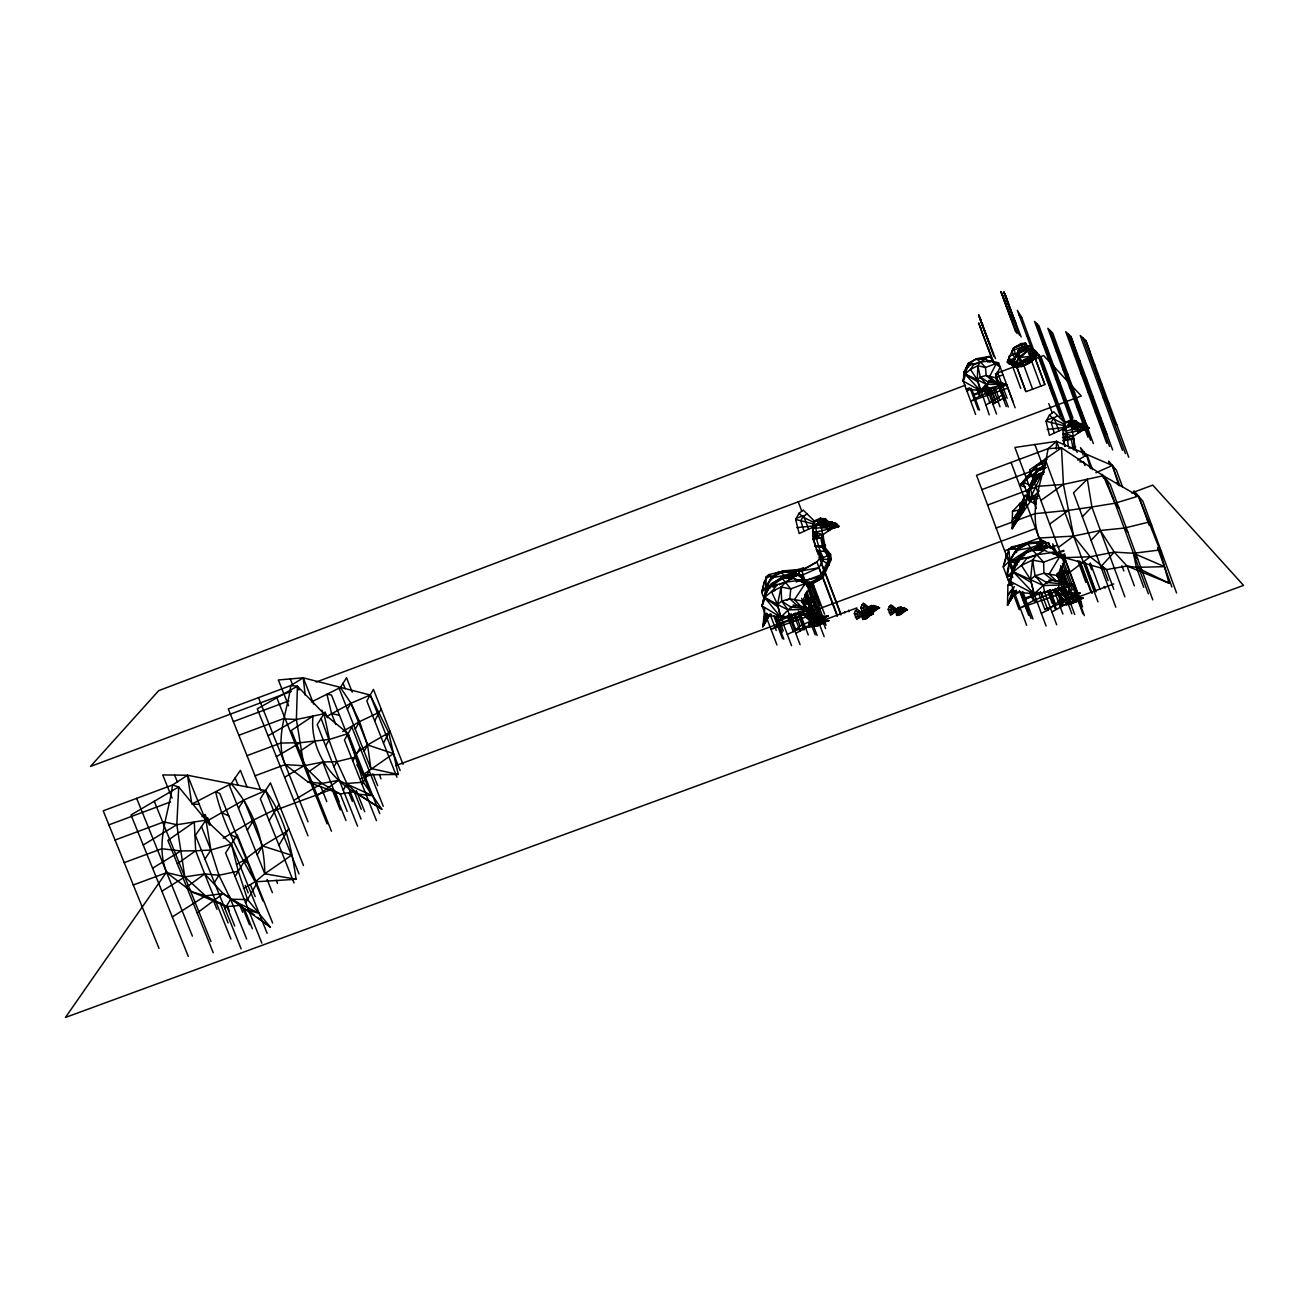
<?xml version="1.0" encoding="UTF-8"?>
<svg xmlns="http://www.w3.org/2000/svg" width="1309" height="1309" viewBox="0 0 1309 1309"><rect width="100%" height="100%" fill="white"/><g stroke="black" fill="none" stroke-linecap="round" stroke-linejoin="round"><path stroke-width="1.5" d="M817.078 620.973L819.974 620.106L819.99 616.604L814.247 616.375L804.168 605.298L814.771 616.375L819.974 620.106L825.079 618.061L814.771 616.375L811.629 617.963M1063.252 427.912L1065.984 427.83L1071.564 424.067L1073.511 424.345C1077.961 429.057 1063.088 433.312 1062.924 429.09L1064.659 422.692L1070.86 419.894L1075.916 420.778L1078.894 423.347L1079.99 427.274L1080.596 431.528L1078.452 432.919L1078.109 431.283L1078.452 432.919M765.225 593.844L765.307 588.199L771.214 577.891L776.842 572.704L784.909 570.74L798.719 569.513L802.515 570.348L798.719 569.513M814.296 626.438L812.038 621.726L808.995 627.207L819.565 624.818L819.598 621.824L815.212 620.155L805.984 610.256M1010.564 582.21L1007.914 585.188L1007.505 605.134L1016.488 590.555M1023.916 499.383L1012.479 511.426L1012.152 528.689L1030.592 501.003M812.905 526.169L815.36 526.185L820.759 522.487L823.721 523.715L821.316 527.592L812.889 528.672M347.212 811.416L340.275 793.958L321.834 783.42L303.933 765.781L296.39 719.492L297.421 686.211L290.762 685.572L228.306 708.938L260.966 790.554M1029.529 491.922L1029.332 497.633L1027.581 498.042L1016.193 518.069L1012.152 528.689L1024.603 495.604L1028.007 494.606M768.252 589.279L771.476 583.683L781.898 577.907L799.374 574.536L804.25 579.02L807.653 586.596L822.87 577.711L831.264 559.467L830.577 554.329L825.439 548.013L821.316 527.592L817.912 522.88M989.228 414.855L977.332 379.725L977.839 365.718L980.457 362.037L985.219 359.124L988.18 360.662M819.925 551.613L819.647 558.403L825.014 572.573L824.326 570.74M1026.649 625.326L1010.253 581.392C1012.479 567.811 1017.862 554.443 1032.785 550.353L1044.255 550.255L1047.118 551.531M1012.053 364.769L1021.756 366.553C1022.82 358.012 1012.413 348.538 1025.912 346.083L1030.707 345.952L1035.141 357.962C1030.118 363.902 1022.198 367.469 1014.393 366.962L1012.053 364.769L1018.238 350.714L1026.141 347L1025.912 346.083L1031.77 361.529L1023.883 365.604L1012.675 362.658L1014.393 366.962L1016.537 366.16L1025.978 391.686L1044.958 384.584L1034.666 356.67L1036.303 356.064M1073.265 449.854L1071.416 439.808L1073.2 436.453L1086.339 427.388L1086.781 425.294L1082.559 423.707L1076.194 423.429M1077.225 452.259L1075.589 449.789L1072.038 429.188L1070.86 426.161L1068.553 424.525L1070.533 422.431L1075.916 420.778L1078.518 431.757L1089.333 428.043L1085.799 425.507M241.625 905.223L226.915 906.613L205.529 895.831L184.831 876.915L176.83 824.735L178.695 786.922L172.493 785.007L103.198 810.811L159.011 948.387M1056.216 449.183L1056.608 441.378L1014.917 447.449L1036.073 504.472M826.077 521.587L832.131 521.98L833.489 528.149L838.954 526.333L836.386 523.567L828.482 521.637L825.488 519.051L820.432 518.168L814.263 520.949L812.594 527.347L812.889 535.741L814.443 535.937L816.489 538.833L820.138 551.007L819.647 558.403L816.898 561.97L801.664 570.806L795.676 571.329L785.547 576.729L795.627 570.691L801.599 570.168L816.898 561.97L822.87 577.711L807.588 585.925M903.586 611.09L901.083 607.392L898.841 607.327L900.952 614.281L896.681 615.345L896.338 608.898L901.083 607.392C903.521 607.409 904.388 614.543 902.523 611.139L904.994 610.469L906.073 608.669L901.492 608.39L901.083 607.392L896.338 608.898L890.905 604.905L889.286 606.525L888.206 609.389L890.611 615.246L901.083 607.392L901.737 609.127L904.143 608.243L906.581 610.01L900.952 614.281L896.681 615.345L898.17 613.839L900.952 614.281L900.33 612.645M764.767 608.783L762.852 626.7L770.592 613.888M776.941 644.912L762.067 605.871L764.816 594.204L766.829 589.246L769.283 587.037L783.142 578.169L793.336 578.087L801.01 581.507M765.83 594.122L766.158 577.204L769.348 576.107M835.273 523.158L837.073 526.742L838.954 526.333L832.131 528.591L821.316 527.592L821.659 524.042L825.488 519.051L824.212 519.329M1058.081 587.479L1067.555 597.689L1066.72 604.578L1060.323 605.609L1063.955 599.44L1053.941 590.015M824.146 636.599L813.723 609.16L796.919 605.2L789.769 598.835L790.751 588.903L781.898 577.907L793.336 578.087L779.362 584.714M1022.182 507.794L1021.02 514.241L1022.313 510.363M1046.071 625.997L1034.11 593.877L1030.51 579.494L1032.523 560.088L1036.81 554.721L1044.255 550.255L1031.034 550.107L1019.204 556.587L1012.348 568.319L1012.642 572.213M805.837 610.599L814.787 621.088L814.214 626.307L828.892 620.564L815.212 620.155L808.995 627.207M862.336 613.365L867.016 611.63L867.442 612.612L871.941 612.89L866.902 618.421L862.696 619.468L862.353 613.119L864.824 611.565L870.207 612.907M868.489 610.469L878.29 606.836L873.25 612.383L869.029 613.43L868.685 607.065L871.156 605.511L879.566 607.851L868.8 612.187L870.321 611.238L870.91 612.972L868.685 607.065L863.318 603.122L860.651 607.556L863.024 613.332L868.374 609.879L877.243 606.607M1017.306 363.149L1019.384 353.119L1027.041 348.243L1033.554 352.743L1032.457 356.899L1033.341 359.86L1032.948 358.781L1035.141 357.962L1037.203 354.575L1031.296 347.949C1047.511 356.948 1023.851 356.948 1021.478 365.047L1016.144 365.096M234.736 926.003L226.915 906.613L192.243 892.002L166.701 872.628C154.642 843.127 168.992 814.182 172.493 785.007L187.531 775.255L265.531 790.571C284.707 816.701 291.711 847.79 296.079 879.272L255.239 881.824L243.425 888.435M307.975 835.78L257.284 708.823L297.421 686.211L324.01 713.765L348.112 733.596L363.313 782.209L381.835 809.207L354.264 791.765L340.275 793.958L308.09 782.046L285.182 764.603C274.448 737.932 287.505 711.883 290.762 685.572L303.246 677.817L370.218 695.014L388.757 732.811L398.263 774.47L363.084 774.813L356.85 764.849M1086.781 425.294L1087.55 428.73L1083.836 429.876L1089.333 428.043L1080.596 430.366L1072.038 429.188L1072.513 425.589L1075.343 423.036L1075.916 420.778L1074.542 420.533M764.096 583.601L766.387 576.664L768.792 574.651L784.909 570.74L792.73 571.133L782.667 571.068L772.392 576.664L766.387 576.664M1069.846 421.613L1070.86 419.894L1070.533 422.431L1065.984 427.83L1068.373 446.254M813.838 523.469L815.36 526.185L828.482 521.637L830.266 529.785L828.139 531.192L826.257 522.684L824.637 521.424L820.759 522.487L820.383 524.484L823.05 526.202L829.039 524.255L830.462 522.536L820.547 524.042L820.432 518.168L820.727 519.542M1028.547 494.36L1029.021 491.104M766.845 613.823L765.012 616.801L762.852 626.7L769.61 614.232M1047.053 544.135L1039.133 538.015C1027.827 507.467 1043.568 478.358 1048.051 448.66L1056.608 441.378L1112.388 465.497L1119.8 485.704M1064.021 434.343L1063.072 434.555L1067.408 434.277L1073.2 436.453L1074.558 449.952L1075.589 449.789M828.793 564.817L829.415 561.152M1028.629 494.18L1030.199 485.214L1036.352 471.387L1036.826 465.595L1047.135 459.328M975.63 414.429L963.277 381.181C963.506 371.527 967.547 362.02 977.463 358.895L985.219 359.124L976.203 358.748L968.382 363.297L964.062 371.854L964.782 377.581M1074.313 427.192L1079.663 425.883L1080.972 424.231L1071.286 425.654L1070.533 422.431L1064.659 422.692L1053.745 411.828L1049.491 415.002L1046.022 421.203L1049.425 435.324L1062.924 429.09L1066.328 429.025M900.788 608.227L900.461 607.376L896.338 608.898L897.352 611.45L896.125 612.334L899.823 611.385L901.083 607.392L898.612 608.014L897.925 609.045L898.874 609.356M965.698 370.709L966.238 367.845L968.66 366.864L969.691 363.509L974.567 364.442L980.457 362.037L990.995 360.826L998.62 362.904L1013.117 401.863M1042.046 463.435L1036.826 465.595L1022.885 482.17L1028.318 495.98C1029.332 487.668 1023.393 513.783 1021.02 514.241M793.041 605.036L813.723 609.16L789.18 616.064L780.737 617.21L777.464 604.447L781.097 587.021L785.711 582.178L799.75 580.214L809.78 582.309L826.044 625.211M1014.655 566.944L1015.424 563.312M1010.139 585.352L1003.267 566.895L1008.814 549.24L1011.595 546.982L1029.987 542.548L1043.78 541.321M804.102 583.83L804.888 580.362L801.599 570.168L798.719 571.248L798.408 570.446L800.028 576.107L804.888 580.362L822.216 576.5L829.857 559.859L829.251 555.392L824.179 548.275L822.216 537.754L822.919 534.71L835.813 525.727L836.386 523.567L837.138 527.036L836.156 527.249L835.764 525.433M783.747 615.835L780.737 617.21L762.067 605.871L764.816 594.204M963.277 381.181L965.028 371.461L963.277 381.181L980.196 390.54L984.532 388.462L986.806 384.093M1084.376 615.606L1072.905 584.648L1044.664 592.502L1034.11 593.877L1010.253 581.392L1013.411 568.237M1034.977 351.581L1030.805 357.93L1020.84 362.969L1017.011 353.692L1032.228 347.981L1030.707 345.952L1026.158 346.361L1018.484 350.992L1012.299 365.08L1013.526 364.606L1016.782 366.831L1013.739 358.944M1029.594 490.024L1035.223 478.652L1037.104 471.191L1046.055 467.591M1013.951 590.49L1007.505 605.134L1013.559 588.068L1010.123 600.864L1016.242 590.49M763.622 585.352L761.707 592.388L764.456 599.587M965.927 370.431L967.384 365.26M1021.985 505.11L1018.14 511.786L1014.491 524.549L1021.74 512.326L1027.581 498.042L1024.603 495.604L1020.742 507.876M1012.642 363.755L1009.321 363.951L1007.243 362.069L1013.362 348.145L1020.938 343.58L1025.438 343.171L1026.943 345.167L1011.89 350.828L1014.982 359.157M898.563 607.883L898.056 609.552L899.823 611.385L903.995 609.683L903.488 608.276L900.543 609.454L899.823 611.385L907.35 609.683L904.143 608.243L896.092 611.221C897.63 609.961 900.183 616.637 896.681 615.345M1028.776 491.104L1028.17 495.211M1027.86 495.996L1029.119 491.644M1010.253 581.392L1013.69 570.56M802.073 582.161L821.447 574.651L828.319 559.908L827.812 556.112L822.805 548.209L820.858 538.179L822.919 534.71L816.767 532.665L812.889 535.741L813.151 538.964L816.489 538.833L817.471 535.839L814.263 520.949L803.251 510.085L799.046 513.243L795.643 519.444L799.161 533.548L812.594 527.347L815.622 527.412M1015.604 564.964L1017.617 559.303M1034.225 482.874L1038.839 473.793L1044.386 471.829M977.921 381.95L965.06 374.063L970.444 369.449L977.839 365.718L980.326 377.107L986.348 384.371L987.444 389.591L1006.441 384.355L992.484 380.821L988.36 382.179L980.196 390.54L965.06 374.063L968.202 365.604L980.457 362.037L985.448 367.518L986.201 375.47L992.484 380.821L1006.441 384.355L1015.113 407.77M870.878 612.661L862.042 615.934L856.708 619.37L854.335 613.61L855.399 610.779L857.002 609.176L862.435 613.332M869.029 613.43L870.321 611.238M902.605 611.45L907.35 609.683L901.983 609.896L899.823 611.385L903.995 609.683L904.143 608.243L901.819 609.438L901.492 608.39L903.39 608.407L897.156 611.139L896.321 610.01M762.067 605.871L765.438 597.755M801.533 611.581L819.565 624.818L823.099 622.135L828.892 620.564M1009.779 599.735L1007.505 605.134L1016.324 590.326M1014.344 523.485L1012.152 528.689L1021.74 512.326L1024.603 495.604L1025.716 496.193M835.715 525.154L836.386 523.567M818.387 555.065L813.151 538.964L816.767 532.665L812.791 532.796L813.74 532.583M1008.274 407.034L999.274 382.752L995.527 377.712L1000.174 366.913L996.427 363.395L990.995 360.826L987.82 362.135M1087.55 428.73L1083.296 426.39L1072.038 429.188L1072.758 427.519L1071.564 424.067L1075.343 423.036L1079.189 424.181L1078.894 423.347L1065.984 427.83L1064.25 425.212M765.961 619.697L762.852 626.7L766.714 615.459L764.08 623.002L768.743 615.295M1037.399 592.339L1034.11 593.877L1013.264 571.788L1018.451 560.187L1021.053 556.947L1027.941 558.288L1036.81 554.721L1052.501 552.529L1063.661 554.918L1081.561 603.187M1035.534 481.107L1038.839 473.793L1035.566 481.827M812.594 527.347L813.576 531.83L812.758 532.01L816.603 531.929L830.021 528.721L832.72 524.745L821.316 527.592L826.388 523.371L821.201 523.207L820.072 524.582L820.759 522.487L823.688 524.811L829.333 525.645L832.72 524.745L837.138 527.036L838.954 526.333M820.432 518.168L819.696 519.788L814.1 521.522M796.919 605.2L791.029 607.131L780.737 617.21L764.521 597.362L769.283 587.037L785.711 582.178M1034.699 498.516L1029.201 500.66L1027.925 490.286L1038.921 475.249L1042.095 473.4L1029.201 500.66L1035.91 504.407M803.628 582.963L804.888 580.362L796.51 574.144L785.596 577.367L796.297 573.326L795.627 570.691L796.15 571.689M901.034 608.865L904.274 608.554L904.568 609.421L903.635 611.319L896.387 613.741L897.859 612.792M1060.846 597.051L1058.376 602.075L1063.137 600.373M1030.199 485.214L1037.104 471.191L1022.885 482.17L1030.199 485.214L1035.223 478.652L1037.808 477.114M968.709 365.506L969.691 363.509L968.382 363.297L968.905 364.687M812.153 622.675L808.651 623.935L810.876 619.452M796.297 573.326L800.028 576.107L818.894 567.762L822.739 561.054L823.181 557.667L820.138 551.007L816.423 549.878L823.181 557.667L830.577 554.329L829.088 554.329M1060.781 597.379L1058.376 602.075L1061.812 599.947M1056.527 581.081L1049.098 574.127L1060.077 556.096L1043.617 562.166L1032.523 560.088L1021.429 565.39L1013.264 571.788L1043.338 585.532L1072.905 584.648L1062.793 582.39L1057.688 575.649L1065.395 560.628L1060.077 556.096L1052.501 552.529L1048.558 552.185M362.118 784.533L369.203 770.788M383.472 743.087L389.804 730.798M766.91 578.234L768.792 574.651L772.392 576.664L773.014 578.283M1031.017 497.289L1029.201 500.66L1037.972 496.291M343.285 790.227L346.901 783.486L336.871 761.625L321.114 718.396M364.098 751.415L367.567 744.936L388.757 732.811M907.35 609.683L905.108 610.812L905.877 609.356L902.817 608.98L905.959 609.65L902.637 611.45L902.981 612.448M352.775 761.004L360.04 747.684M374.669 720.834L381.148 708.938M808.651 623.935L810.975 619.73M1030.396 488.568L1035.223 478.652M1005.934 557.061L1008.764 552.022M333.959 766.779L336.871 761.625L354.854 757.207M355.263 729.146L359.533 721.619L379.365 712.227M766.763 613.152L763.932 618.11L766.076 615.05M1078.878 424.149L1082.559 423.707L1082.968 424.983L1079.99 427.274L1074.476 426.39L1071.564 424.067L1070.86 426.161L1072.006 424.787L1077.094 424.967L1072.758 427.519L1077.732 427.863M772.392 576.664L766.518 586.857L761.707 592.388L764.407 581.311L767.81 590.244M1019.482 559.663L1021.053 556.947L1019.204 556.587L1024.816 555M245.634 902.801L256.777 883.575M278.964 845.287L288.684 828.515M1021.085 545.575L1020.791 544.757C1012.217 553.331 1007.128 564.817 1007.03 577.007L1012.332 574.635M1039.051 543.971L1039.968 542.842L1028.579 542.793L1016.913 549.076L1009.206 562.003L1013.379 573.227M325.63 745.835L329.459 739.389L348.112 733.596L379.757 813.593M347.392 709.249L350.976 703.228L370.218 695.014L400.145 770.51M224.952 908.675L230.613 899.234L218.947 875.246L210.913 850.016L201.488 826.601M257.202 854.859L262.52 845.974L287.096 831.264M869.356 608.685L871.156 605.511L873.627 612.039M809.158 584.109L807.653 586.596L822.216 576.5L806.589 584.239M235.064 876.506L246.436 857.853M269.114 820.694L279.046 804.413M1044.697 384.257L1034.879 357.668L1036.941 354.281M1013.051 364.017L1014.393 366.962L1013.771 364.9L1020.529 355.917L1027.909 350.321L1021.085 357.292L1018.844 358.044M214.398 882.462L218.947 875.246L238.303 871.172L247.532 899.545L270.407 927.181L223.168 893.589L204.679 873.921L195.663 850.785L194.305 821.987L205.955 820.138L231.366 844.027L267.134 933.301M247.319 830.217L253.831 819.892L276.297 808.913M866.673 612.17L868.898 616.604L869.438 615.05L868.227 614.657M204.957 859.064L210.913 850.016L231.366 844.027L238.303 871.172M238.5 808.226L243.949 799.946L265.531 790.571L298.976 873.872M1020.235 508.726L1012.266 520.491L1019.056 511.181M974.338 363.82L970.444 369.449L977.332 379.725L980.196 390.54L966.189 389.035L969.609 387.873M166.881 871.598L65.45 1017.453L1243.55 585.401L1152.771 485.115L1131.68 492.937M1013.133 587.741L1007.652 595.579L1014.328 586.547M1027.63 557.454L1021.429 565.39L1030.51 579.494L1034.11 593.877L1014.131 591.766M820.547 524.042L821.201 523.207L823.05 526.202L824.768 524.762L823.721 523.715M824.474 520.311L825.488 519.051L826.257 522.684L828.662 522.504M825.488 519.051L819.843 520.802L815.36 526.185L818.812 524.762M778.135 607.098L764.521 597.362L771.541 591.701L777.497 584.599L773.03 587.25M1071.286 425.654L1072.006 424.787L1071.187 426.047L1073.789 427.798L1077.438 426.521L1072.038 429.188M1042.095 473.4L1027.925 490.286L1029.332 497.633L1028.187 494.884M1025.274 487.013L1019.826 485.246L1036.826 465.595L1045.956 462.568M901.492 608.39L900.952 609.274L903.455 608.603L900.477 610.681L898.759 608.538L896.338 608.898L897.319 615.181M1100.853 566.699L1114.237 552.087L1133.463 553.282L1159.921 549.976L1168.97 583.143L1127.016 566.012L1114.237 552.087L1100.394 530.472L1091.886 506.976L1087.354 479.209L1103.258 475.74L1138.47 496.078L1159.921 549.976M1012.021 593.828L1014.524 591.112M824.637 521.424L819.843 520.802L815.262 525.743L796.854 527.625M904.47 609.061C906.728 610.632 903.357 606.542 905.026 610.649L906.073 608.669L906.581 610.01L905.566 608.554M1091.084 540.273L1100.394 530.472L1124.627 528.034L1149.057 522.029M828.482 521.637L828.728 522.733L832.131 521.98L835.813 525.727L833.489 528.149L836.091 526.954M1013.69 570.069L1007.03 577.007L1010.139 560.547L1014.41 553.102L1016.651 552.267L1015.964 550.434L1027.663 544.004L1045.629 541.861M1016.193 518.069L1021.74 512.326L1018.14 511.786M1082.363 516.679L1091.886 506.976L1114.99 503.229L1138.47 496.078L1149.302 525.482M1034.666 483.479L1027.925 490.286L1032.441 486.621M1023.425 483.545L1019.826 485.246L1029.529 475.478M858.851 610.534L856.626 613.839L858.639 618.126M865.167 604.48L862.942 607.801L864.954 612.088M766.763 592.012L765.307 588.199L769.856 580.28L771.835 579.527L771.214 577.891L784.909 570.74L777.071 573.669M892.787 606.28L890.529 609.634L892.558 613.986M966.402 367.387L968.202 365.604M866.918 613.479L868.751 613.185M1062.793 582.39L1052.763 580.296L1046.496 582.44L1034.11 593.877M799.504 571.673L803.595 567.713L796.543 570.331M1039.313 490.875L1029.201 500.66L1035.37 495.915M765.012 616.801L767.614 614.346M985.644 405.217L1001.99 395.122M873.872 606.82L873.365 605.576L870.943 606.198L868.685 607.065L869.192 608.309M1015.686 562.674L1018.451 560.187L1036.81 554.721L1043.617 562.166L1043.944 573.211L1052.763 580.296L1072.905 584.648L1046.496 582.44L1035.108 575.796L1032.523 560.088L1033.128 561.676M766.829 589.246L772.735 584.027L777.497 584.599M875.246 610.583L875.917 609.389L875.246 610.583L873.365 605.576L870.943 606.198L875.656 606.591M1023.262 483.185L1019.826 485.246L1027.074 478.865M965.06 374.063L977.332 379.725L980.326 377.107L986.201 375.47L995.527 377.712M1041.326 613.267L1047.887 610.158L1055.316 603.809L1066.23 598.655M206.38 821.43L243.949 799.946L262.52 845.974L291.514 855.219L264.794 873.757L255.239 881.824C238.86 853.37 223.119 823.966 215.625 791.732L231.137 783.715C253.013 808.177 264.614 841.082 264.794 873.757L296.079 879.272M787.282 634.407L793.287 631.642L800.094 625.98L810.091 621.382M1046.349 463.141L1036.352 471.387L1045.727 467.689M363.084 774.813L393.469 753.608L367.567 744.936L350.976 703.228L340.438 687.503L311.411 701.984M1030.51 579.494L1035.108 575.796L1043.944 573.211L1057.688 575.649M1034.879 357.668L1023.883 365.604L1022.771 362.593M765.569 615.083L780.737 617.21L777.464 604.447L781.686 601.158L789.769 598.835L802.335 600.962L806.311 607L817.143 635.487M236.569 864.284L243.31 860.651L262.52 845.974M1068.029 573.686L1090.168 556.767L1114.237 552.087M896.027 611.745L897.336 611.663L896.91 610.403L889.236 612.841M807.031 513.815L802.826 516.99L800.813 520.753L804.004 531.307M1057.492 415.558L1053.238 418.733L1051.209 422.512L1054.301 433.083M197.184 912.962L223.168 893.589L231.546 898.874M1058.326 547.489L1073.642 536.085L1100.394 530.472L1124.873 596.789M766.338 588.968L769.414 586.677M1014.442 571.575L1007.03 577.007L1012.152 574.16M354.837 754.213L367.567 744.936L359.533 721.619L350.976 703.228L326.579 716.53M186.696 887.011L204.679 873.921L218.947 875.246M1049.654 524.107L1068.553 510.346L1091.886 506.976M901.754 609.241L897.156 611.139L898.759 608.538L904.994 608.44M863.384 615.623L862.156 616.506L871.941 612.89L873.201 613.905L862.467 618.224L863.989 617.275M177.337 863.825L195.663 850.785L210.913 850.016L205.955 820.138L178.695 786.922L131.015 814.951L188.283 956.388M1040.884 500.447L1063.415 484.412L1087.354 479.209L1073.544 492.806L1115.824 607.212M317.22 795.528L338.556 780.377L372.672 795.725L357.717 794.088C329.508 778.626 309.791 749.026 312.982 716.056L324.01 713.765L329.459 739.389L300.17 742.727L280.813 743.054L247.008 755.653M1054.907 589.803L1067.293 598.704L1078.78 600.88L1066.72 604.578L1083.181 598.098C1074.885 596.609 1064.626 596.969 1060.323 605.609L1063.481 604.382M202.028 816.62L205.104 814.476L209.375 825.095M307.942 772.261L322.685 762.034L336.871 761.625M967.007 391.211L971.262 388.282M1015.637 363.231L1020.84 362.969L1032.179 355.639L1028.023 345.887L1028.514 346.787M1019.826 485.246L1024.783 481.859M299.663 751.481L314.7 741.287M1061.975 557.732L1065.346 555.441M786.202 578.496L781.538 572.197L798.932 570.102L784.696 575.404L765.307 588.199L767.09 591.063M1045.826 542.27L1031.508 547.571L1009.206 562.003L1012.79 568.466M1015.211 594.646L1020.071 591.521M766.55 617.652L771.508 614.477M870.207 610.927L868.734 611.859L879.566 607.851L877.341 608.963L876.392 606.427L872.645 606.836M863.875 616.948L862.402 617.897L873.201 613.905L870.992 615.001L870.043 612.465L867.605 613.037M172.313 916.938L205.529 895.831L223.168 893.589M793.205 576.222L796.51 574.144L802.924 575.027L800.028 576.107M897.27 615.001L898.17 613.839L896.452 614.085L897.974 613.119M161.891 891.216L184.831 876.915L204.679 873.921L230.94 939.077M819.974 620.106L828.253 615.983L814.247 616.375L801.55 602.042M223.25 838.153L253.831 819.892M1041.735 548.978L1046.627 545.951L1050.407 547.244L1057.623 545.297M152.58 868.227L180.855 850.932L195.663 850.785M293.838 800.355L321.834 783.42L338.556 780.377M143.172 844.992L176.83 824.735L194.305 821.987L167.863 840.378L213.252 952.756M1072.104 438.679L1073.74 438.793L1063.383 440.74L1062.924 429.09M900.117 609.225L900.036 610.599L901.983 609.896L900.036 610.599L899.267 609.241L900.87 608.521M284.609 777.268L303.933 765.781L322.685 762.034L345.969 820.53M1010.008 562.886L1015.064 559.876M1038.724 547.015L1033.472 548.962L1044.877 542.155L1046.627 545.951L1050.8 548.144L1048.444 542.564L1045.286 542.842L1033.472 548.962L1040.164 545.722M1058.097 588.183L1067.293 598.704L1073.004 602.876L1078.78 600.88M342.745 731.535L359.533 721.619M992.909 404.317L1004.707 397.412M1043.764 472.402L1038.921 475.249L1042.602 473.613M276.379 756.651L300.17 742.727M1062.041 558.01L1065.461 556.014M1006.785 384.928L979.541 396.12L970.738 401.241L1007.979 388.004M268.05 735.789L296.39 719.492L312.982 716.056L291.302 730.471L331.439 831.199M902.817 612.072L905.026 610.649M1008.077 579.822L1012.953 577.056M989.98 362.118L993.04 360.384L989.195 356.49L976.203 358.748L980.457 362.037M822.085 536.837L823.476 537.05L816.489 538.833M1051.896 611.957L1069.977 601.764M862.696 619.468L866.902 618.421L864.415 611.827M1056.658 624.753L1044.664 592.502L1047.74 590.784M1077.716 460.113L1086.601 455.205L1090.528 468.606M1074.46 584.043L1033.472 600.553L1020.153 607.9L1075.736 588.526M1052.763 553.085L1055.905 551.384L1057.312 555.163M1016.766 353.414L1018.942 352.596L1018.238 350.714L1024.587 347.949M795.741 633.327L812.84 624.197M800.061 644.666L789.18 616.064L792.092 614.526M821.316 527.592L826.732 524.909L822.085 525.907L823.05 526.202L822.69 523.878L821.659 524.042M1057.787 557.323L1064.839 553.838M781.637 588.428L781.097 587.021L781.686 601.158L791.029 607.131L813.723 609.16L788.018 609.896L777.464 604.447L771.541 591.701L781.097 587.021L790.751 588.903L805.264 583.503L810.026 587.528L825.586 628.582M1075.72 447.073L1068.848 448.169M796.232 581.932L799.75 580.214L805.264 583.503L794.481 599.637L800.453 605.871M984.024 359.01L989.195 356.49L985.579 357.848M790.963 574.716L785.547 576.729L792.616 573.358M1042.553 550.075L1050.423 546.344L1055.905 551.384L1057.312 555.85M1031.247 582.472L1013.264 571.788M788.542 579.216L799.374 574.536L804.25 579.02L806.982 586.203M1058.883 589.41L1065.215 593.582L1080.22 593.173L1074.067 595.922L1077.078 595.464L1064.397 593.615L1059.341 587.905M1033.472 548.962L1040.18 545.869M786.709 600.226L789.769 598.835M785.547 576.729L792.73 573.506M1086.535 428.976L1089.333 428.043M836.156 527.249L837.106 526.84L829.939 528.28M1095.878 472.729L1112.388 465.497L1118.884 485.606L1116.708 482.988M1069.518 426.374L1065.984 427.83L1064.659 422.692L1068.275 421.907M995.184 364.311L998.62 362.904M806.262 610.796L814.771 616.375L816.374 615.705L822.625 618.453L825.079 618.061M819.598 608.194L782.946 622.888L771.034 629.433L819.418 612.301M1058.277 557.078L1063.661 554.918M804.086 584.583L809.78 582.309M1058.556 586.465L1065.215 593.582L1071.367 597.755L1077.078 595.464M1026.78 347.719L1018.484 350.992L1019.187 352.874M973.961 395.073L999.651 385.157L1005.247 400.243L1004.068 400.096L998.472 385.042M996.1 377.483L1003.038 374.832M789.752 579.445L793.336 578.087M777.071 621.48L811.253 608.489M965.273 385.239L158.733 690.628L90.436 766.469L291.285 691.365M995.854 373.654L1016.88 365.686M1034.077 359.173L1043.633 355.557L1081.283 396.005L316.14 682.071M1025.569 599.08L1044.222 592.012M1014.999 347.098L1025.438 343.171L1026.256 345.429M1025.683 343.514L1013.362 348.145L1016.766 357.357M1019.907 349.634L1026.338 347.229M1020.153 349.928L1025.045 348.079M1030.707 345.952L1026.583 347.507L1026.158 346.361M1024.832 348.227L1018.238 350.714L1018.729 352.35M1025.078 348.521L1018.484 350.992L1026.731 347.899M1015.457 353.839L1008.895 356.31L1020.758 388.38M1056.87 575.469L1069.518 570.708M1007.603 360.809L1014.606 358.175M1007.243 362.069L1013.51 359.713M1008.372 363.084L1013.984 360.989M1014.377 362.053L1009.321 363.951L1007.848 359.975M1023.589 359.697L1028.53 357.832M1034.29 355.672L1037.203 354.575L1030.445 345.674M1034.405 356.392L1036.041 355.77M1022.313 361.317L1028.89 358.846M1020.611 363.411L1029.365 360.122M1017.764 366.782L1023.523 364.622L1032.621 389.198M1025.176 364L1031.77 361.529M972.571 394.762L992.991 387.104M801.73 601.355L815.098 596.348M233.362 721.603L288.929 700.839M1046.66 420.074L1053.892 417.375L1058.899 430.956M796.265 518.315L803.448 515.615L808.586 529.196M238.843 735.282L282.908 718.837L296.39 719.492M981.848 489.615L1045.482 465.922M108.892 824.866L170.53 801.926M828.139 531.192L827.877 530.145L831.968 527.838M787.723 575.322L792.959 573.391M787.773 575.976L794.628 573.424M785.596 577.367L789.212 576.025M255.059 775.795L285.182 764.603L303.933 765.781M790.391 577.874L799.374 574.536M987.608 505.045L1038.053 486.293L1063.415 484.412L1073.642 536.085L1090.168 556.767L1106.514 569.595L1113.812 589.328M768.743 586.923L765.307 588.199L770.805 587.136M800.453 580.443L804.25 579.02L799.815 581.343L797.165 579.789L799.75 580.214L810.026 587.528L802.335 600.962L804.446 606.525M1029.627 498.762L1030.15 500.185L1027.581 498.042L1029.872 500.283M115.045 840.034L163.936 821.888L176.83 824.735M996.165 528.051L1034.879 513.684L1068.553 510.346M802.384 601.224L817.34 595.677M803.988 604.267L809.387 602.255M804.479 604.774L813.92 601.256M808.766 608.08L814.476 605.952M124.224 862.647L161.727 848.739L180.855 850.932M775.762 621.006L804.593 610.321M274.874 810.435L330.457 789.834M361.137 778.462L372.623 774.208M395.629 765.683L803.906 614.396M809.666 612.268L1035.844 528.443M1004.641 550.778L1039.133 538.015L1073.642 536.085M795.921 630.463L810.942 624.917M820.334 621.431L856.888 607.9M1041.097 542.531L1044.631 541.222M868.669 607.327L873.365 605.576M868.489 608.832L874.805 606.492L876.081 609.847M1063.972 551.187L1056.347 552.905L1054.072 546.933L1050.751 548.062L1046.627 545.951L1033.848 549.649L1046.218 545.051M868.44 609.372L876.392 606.427L878.814 608.227L877.799 606.738M1035.943 547.391L1040.033 545.869M1036.319 548.078L1042.259 545.886M1033.848 549.649L1040.868 547.047M862.173 614.87L869.389 612.497M133.289 884.982L166.701 872.628L184.831 876.915M862.107 615.41L870.043 612.465L872.465 614.265L871.434 612.776M1046.824 547.669L1050.423 546.344L1050.751 548.062L1048.444 542.564M1015.702 559.614L1009.206 562.003L1017.06 560.514M896.321 609.16L898.694 608.276M1052.371 552.693L1055.905 551.384L1052.469 549.175M896.91 610.403L896.092 611.221M896.125 612.334L897.45 611.843M902.719 611.761L904.421 610.779M1057.492 573.473L1065.101 570.659M1058.932 578.562L1064.168 576.631M1063.612 582.98L1067.13 581.687M1023.622 598.606L1040.622 592.339M1044.762 609.356L1063.792 602.353M1076.014 597.853L1113.746 583.961M1022.967 362.822L1031.263 359.779M803.284 603.842L810.451 601.24M906.204 610.256L906.073 608.669L906.613 610.109M1036.63 544.053L1039.968 542.842L1028.579 542.793L1027.663 544.004L1033.423 551.024M819.565 624.818L824.637 623.051L814.787 621.088L805.82 610.878M1063.693 550.353L1053.14 554.231M803.301 602.5L818.223 597.411M1022.869 544.969L1029.987 542.548L1023.703 543.906L1024.276 545.444M1056.69 576.107L1067.522 572.458M869.618 613.103L873.25 612.383L870.747 605.772M826.503 523.829L832.131 521.98L831.346 525.122L829.039 524.255L832.426 523.322L835.813 525.727M1077.192 425.441L1082.559 423.707L1086.339 427.388L1083.836 429.876L1082.968 424.983L1079.663 425.883L1083.296 426.39L1080.596 430.366L1063.055 433.77L1063.873 433.59M771.541 591.701L774.895 590.604M808.16 587.561L813.805 585.778M1064.397 593.615L1069.388 593.321L1064.397 593.615L1059.226 587.708M1073.462 425.31L1072.513 425.589L1073.789 427.798L1073.495 425.441M822.052 617.848L828.253 615.983M1074.853 594.761L1080.22 593.173M801.942 601.927L807.817 600.242M831.264 559.467L823.394 559.287L819.647 558.403L819.025 556.734M795.283 571.133L798.932 570.102M775.337 582.587L771.476 583.683L772.735 584.027M871.794 613.708L868.472 615.312L868.898 616.604M968.382 363.297L971.703 362.38M861.682 610.959L875.737 606.46L876.785 609.225L875.95 609.536M855.366 616.997L862.124 615.181M875.786 609.012L878.143 607.671M1078.092 599.457L1083.181 598.098M901.639 608.963L902.67 608.701M814.787 621.088L822.199 619.942L822.723 623.051L824.637 623.051M1012.479 511.426L1018.255 510.085M1065.411 426.292L1063.579 426.701L1065.722 426.685M1084.441 424.411L1082.772 424.771L1082.559 423.707L1079.385 424.754M1080.449 430.776L1082.478 430.334L1080.252 430.53M810.189 600.455L803.039 602.009L801.648 598.36M1079.025 424.001L1081.07 423.56L1081.381 425.081M834.029 522.7L832.377 523.044L832.131 521.98M832.131 528.591L830.151 529.327M828.63 522.275L830.659 521.849L830.986 523.355M817.683 624.115L822.723 623.051L816.947 619.942L825.455 620.842M814.443 535.937L822.919 534.71M823.181 557.667L819.647 558.403L829.137 565.063L827.844 563.655M828.188 553.2L826.372 550.974L827.926 551.743L820.138 551.007M825.439 548.013L815.082 546.328L815.916 546.246L813.151 538.964M1064.773 446.271L1063.383 440.74L1067.408 434.277L1063.153 437.501L1073.2 436.453M1050.423 546.344L1031.034 550.107L1032.785 550.353L1036.81 554.721M1007.914 585.188L1013.101 584.19M1065.019 440.429L1063.383 440.74L1065.395 446.205M1072.398 439.055L1073.74 438.793M822.15 537.295L823.476 537.05M771.214 577.891L784.696 575.404M1015.964 550.434L1031.508 547.571M801.664 570.806L818.894 567.762L837.253 616.392M1106.22 479.389L1133.463 553.282L1164.421 566.633L1136.392 567.37L1127.016 566.012L1106.514 569.595L1064.495 557.634L1090.168 556.767M1025.683 476.476L1043.715 474.103M816.489 616.114L821.61 615.475L822.625 618.453L819.99 616.604M1072.775 592.584L1066.77 592.879M1047.167 429.401L1065.902 427.372L1070.533 422.431L1075.343 423.036M1034.012 498.925L1038.037 498.451M1021.085 357.292L1030.347 356.473L1029.839 349.601M1078.845 598.458L1073.216 597.199L1067.555 597.689L1064.332 595.497M815.212 620.155L820.383 619.713M313.685 704.062L303.246 677.817L278.342 679.96L288.635 705.78M361.071 819.156L346.901 783.486L363.313 782.209M900.036 610.599L902.196 610.452M1073.216 597.199L1067.555 597.689L1076.325 600.896L1075.605 597.411L1069.518 597.428L1076.325 600.896M1017.518 366.471L1014.164 366.667L1016.291 365.865L1025.732 391.375M1079.81 461.913L1083.574 461.799L1084.981 465.595M819.843 520.802L814.378 521.538M822.723 522.782L826.257 522.684M1008.814 549.24L1016.913 549.076L1017.584 550.909M1073.511 424.345L1076.931 424.296M781.538 572.197L789.622 572.164M206.789 823.116L187.531 775.255L162.725 774.912L172.084 798.097M1010.875 567.042L1014.671 567.124M247.532 899.545L230.613 899.234L259.117 913.371L244.439 909.068L252.342 928.719M1048.722 580.149L1052.763 580.296M199.246 804.364L191.801 804.086L215.625 791.732L219.748 793.467L262.88 900.837M1065.215 593.582L1071.253 593.828L1071.367 597.755M813.216 524.942L815.114 525.04M1078.878 423.821L1080.71 423.936M312.033 782.258L308.09 782.046L321.834 783.42M988.704 380.543L992.484 380.821M822.085 525.907L827.026 526.267M867.671 613.348L868.636 612.988M821.496 558.567L819.647 558.403L821.152 559.45M888.206 609.389L896.19 610.223M860.651 607.556L868.554 608.39M854.335 613.61L862.222 614.428M980.703 378.105L980.326 377.107L988.36 382.179L1006.441 384.355L986.348 384.371L977.332 379.725M816.718 546.606L815.082 546.328L825.537 545.313L824.114 544.969M826.454 551.498L827.926 551.743M346.672 733.4L331.439 694.997L326.939 694.228L331.619 713.716L339.456 715.221M965.486 375.683L964.062 371.854L965.437 372.149M352.219 692.134L346.525 677.751L339.407 689.139L370.872 768.514L398.263 774.47M1012.348 568.319L1014.262 568.744M1046.022 421.203L1063.841 425.687M795.643 519.444L813.478 523.927M192.243 892.002L205.529 895.831M896.272 609.569L889.286 606.525M868.62 607.736L861.731 604.725M862.287 613.79L855.399 610.779M816.947 619.942L820.023 621.039M1016.913 549.076L1011.595 546.982L1012.201 548.602M819.598 621.824L822.723 623.051M792.125 577.891L798.277 580.64M221.532 812.644L228.748 815.867M230.237 834.504L237.649 838.005M1137.717 558.976L1133.463 553.282L1136.392 567.37L1168.97 583.143M1064.25 424.214L1053.238 418.733L1049.491 415.002M813.854 522.471L802.826 516.99L799.046 513.243M243.31 860.651L247.597 862.811M764.521 597.362L777.464 604.447M1052.501 552.529L1057.328 555.572M1060.568 557.601L1065.395 560.628L1082.543 606.852M381.835 809.207L357.717 794.088L346.901 783.486M234.9 900.985L238.271 903.112M990.995 360.826L1000.174 366.913M1068.013 437.484L1071.416 439.808M817.471 535.839L820.858 538.179M829.137 565.063L828.008 564.735M1010.744 560.448L1017.175 564.964M1082.968 424.983L1086.339 427.388L1085.668 424.869M248.023 910.099L254.421 914.991M257.611 917.429L270.407 927.181M812.954 619.108L815.638 621.415L814.771 616.375M1128.718 457.234L1085.848 340.52L1080.269 335.513L1122.451 450.329M1085.848 340.52L1090.217 352.432M1112.65 449.969L1070.926 336.511L1065.739 331.717L1106.809 443.375M1089.579 351.843L1093.244 363.689L1094.946 365.293M802.253 612.497L805.051 615.132M1054.612 589.099L1061.583 595.808L1058.752 593.01M1074.46 355.41L1079.778 360.597M801.026 611.941L812.251 622.92L800.895 611.418M1093.244 363.689L1099.298 381.835L1101.982 384.47M995.036 381.541L989.702 376.305L996.427 363.395L985.448 367.518L977.839 365.718L978.298 366.929M1052.976 589.541L1064.381 600.766L1066.802 604.709M1053.614 589.999L1064.381 600.766L1063.955 599.44M1004.788 295.049L1005.656 295.899M1011.677 319.756L1000.96 291.547L1017.191 333.631M1004.478 293.985L1006.817 298.648L1003.905 291.972L1021.135 336.953M1081.201 373.752L1086.634 379.234M1001.974 294.82L1002.989 295.834M1102.996 397.396L1108.952 403.417M1056.363 351.401L1061.272 356.392M816.423 549.878L820.383 553.887M1005.623 297.438L1008.634 303.099M1018.975 314.7L1021.707 317.498L1034.143 351.172M1001.107 292.398L1004.887 300.35M1042.798 343.825L1047.347 348.554M1087.877 391.882L1093.408 397.658M1074.493 425.294L1075.491 426.358M1116.757 424.656L1114.941 422.758L1099.298 381.835M1062.957 369.285L1067.964 374.554M1014.442 321.67L1016.177 323.536M1010.826 318.84L1012.315 320.427M1026.796 335.873L1029.61 338.867M1049.196 361.202L1053.843 366.176M1095.355 412.204L1101 418.291M1069.469 386.973L1074.574 392.52M1055.529 378.366L1060.257 383.602M1076.767 406.788L1081.987 412.646M1042.995 369.318L1047.396 374.259M1062.613 397.592L1067.457 403.139M1082.772 424.771L1082.559 423.707M1057.967 587.905L1067.293 598.704M1049.883 387.971L1054.383 393.207M1020.84 362.969L1020.136 362.135L1021.756 366.553M1021.478 365.047L1023.18 363.673L1021.936 360.302M978.968 315.976L995.494 358.633M1147.224 519.804L1151.642 525.138M989.768 344.152L978.657 314.945L980.932 319.74M981.21 322.407L982.764 324.288M1157.941 547.522L1161.492 551.923M980.196 327.234L993.809 362.838M1064.659 437.353L1066.95 440.511M988.835 342.991L990.438 345.02M1119.113 508.448L1114.99 503.229L1103.258 475.74L1061.517 447.809L1048.051 448.66L976.53 475.314L1013.117 573.538M987.902 348.063L988.704 349.11M1124.627 528.034L1127.883 532.272M801.599 570.168L802.613 571.951M781.686 601.158L788.018 609.896L789.18 616.064M1104.027 586.53L1105.091 588.15M1099.675 588.559L1100.264 589.492M1053.287 545.624L1054.072 546.933L1052.714 543.808M964.062 371.854L965.698 374.898M1044.549 608.98L1044.958 609.749L1038.413 592.47M1012.904 362.953L1013.771 364.9M1021.707 317.498L1017.371 310.364L1031.296 348.047M1106.825 434.13L1090.528 394.647L1070.926 336.511M1087.681 428.092L1071.924 389.64L1050.162 330.539M154.282 801.272L210.945 941.564M136.66 798.359L192.39 936.115M272.632 923.041L237.207 834.864L225.606 853.01L261.865 943.135M250.379 884.622L255.222 896.665M245.192 885.391L248.186 892.853M210.52 824.801L207.656 817.667L195.417 835.371L241.151 948.878M242.329 906.99L249.479 924.727M239.874 905.304L242.656 912.242M229.124 895.536L246.632 939.011M174.604 775.075L177.5 782.275M227.324 905.926L229.239 910.704M219.977 902.817L228.11 922.976M213.154 899.905L216.934 909.28M303.459 865.478L270.439 782.897L260.311 798.735L294.067 883.019M246.91 786.709L240.365 770.363L229.566 785.973L264.794 873.757M235.129 777.922L238.074 785.269M276.248 880.221L277.508 883.362M267.069 879.419L272.37 892.64M290.287 678.929L292.512 684.509M335.104 791.601L339.047 801.517M332.241 789.851L340.242 809.927M320.787 786.496L326.792 801.583M276.837 697.812L327.086 823.917M258.478 697.664L308.04 821.839M379.299 774.535L380.984 778.806M343.073 683.282L345.232 688.73M373.13 774.208L377.647 785.596M383.242 806.229L351.859 727.051L344.447 739.994L376.436 820.612M347.392 735.233L369.907 791.978M327.365 717.676L325.107 711.998L317.203 724.646L357.586 826.208M356.31 790.554L364.72 811.76M321.85 710.165L323.339 713.929M354.264 791.765L361.235 809.322M348.947 792.812L352.366 801.435M297.421 686.211L298.943 690.023M403.057 764.358L373.441 689.401L366.815 700.969L396.971 777.219M331.619 713.716L335.857 724.515M867.442 612.612L867.769 613.479M980.965 328.215L978.608 322.963L992.975 361.759M789.687 613.806L795.905 630.12M788.82 614.363L790.865 619.713M788.313 616.114L789.687 619.73M787.478 616.375L793.287 631.642M780.704 615.803L784.026 624.491M769.283 587.037L769.856 588.51M780.18 615.655L791.585 645.713M777.317 615.214L783.322 630.938M776.122 616.604L782.127 632.345M775.141 616.424L783.813 639.201M773.701 615.623L782.487 638.694M770.477 615.394L776.237 630.513M824.899 571.624L840.509 612.874M798.245 501.854L801.779 511.197M840.853 614.935L821.447 563.606M822.576 576.287L836.909 614.085M812.513 582.325L824.555 614.101M811.711 583.421L820.187 605.756M808.128 585.99L819.254 615.312M808.275 587.774L820.841 620.875M808.357 588.428L820.939 621.579M808.34 589.803L820.53 621.89M806.72 591.275L816.423 617.014M805.771 592.732L815.376 618.044M806.131 595.006L817.994 626.226L816.783 626.013L804.626 594.384M805.771 594.875L812.725 613.185M795.676 571.329L796.248 572.818M804.691 595.055L814.083 619.779M805.853 610.239L815.196 634.816M805.182 614.216L806.508 617.733M799.406 611.647L808.275 634.98M798.441 611.172L804.691 627.584M798.932 612.825L803.595 625.113M797.443 613.021L804.07 630.005M780.164 571.837L780.671 573.227M795.136 612.972L800.094 625.98M791.029 607.131L791.389 608.112M793.549 613.757L800.094 631.003M791.274 613.806L794.121 621.268M868.374 609.879L870.436 615.279L868.652 615.934M868.456 612.547L869.732 615.885M866.983 613.087L866.427 611.614L862.353 613.119L864.529 618.715M864.824 611.565L867.278 618.077M862.042 615.934L863.286 619.124M992.926 387.644L1000.011 406.772M1059.963 568.859L1065.624 584.109M1033.619 501.265L1036.319 508.53M1059.194 571.182L1063.415 582.57M1064.79 586.285L1071.531 604.414L1069.846 604.202L1063.595 587.414M990.897 388.151L994.791 398.607M1064.102 585.908L1074.705 614.494M988.36 382.179L988.671 383.013M995.92 402.55L990.471 387.84L987.444 389.591L996.509 413.988M990.013 387.791L991.306 391.276M1058.245 572.9L1061.746 582.39M988.59 388.135L994.169 403.172M1027.843 494.344L1028.498 495.751M986.642 383.635L988.77 389.362M1057.328 574.046L1060.045 581.376M1061.632 586.268L1071.842 613.79M1045.286 542.842L1045.907 544.528M1061.419 586.285L1064.953 595.857M1045.515 543.84L1044.877 542.155L1045.22 543.562M1056.739 574.095L1058.866 579.822M1061.697 587.463L1065.248 597.019M985.366 383.439L987.493 389.166M985.235 385.631L988.671 394.876M984.532 388.462L989.98 403.107M1011.072 462.437L1041.899 545.46M1061.272 597.673L1063.104 602.598M983.452 388.38L985.432 393.698M1055.79 588.428L1062.335 606.067M969.691 363.509L970.214 364.916M979.067 388.74L980.49 392.553M1054.154 590.539L1062.908 614.085M977.676 388.92L980.817 397.363M976.874 388.937L979.541 396.12M1050.718 590.081L1052.681 595.399M1050.047 589.639L1055.316 603.809M1049.9 589.966L1051.176 593.419M1046.496 582.44L1046.922 583.552M1049.278 589.917L1056.51 609.356M1049.376 591.423L1054.825 606.1M1048.967 590.686L1054.416 605.347M1048.411 590.637L1055.119 608.718M1047.609 590.899L1052.272 603.433M971.834 389.346L979.557 410.159M970.444 389.035L978.167 409.799M1035.599 577.105L1035.108 575.796L1043.338 585.532L1044.664 592.502M1041.342 592.552L1047.887 610.158M1040.36 591.717L1042.324 596.986M1021.053 556.947L1021.74 558.812M1031.296 591.881L1035.174 602.304M1018.451 560.187L1019.056 561.856M1030.15 591.652L1033.472 600.553M1029.839 592.633L1031.77 597.837M1016.766 558.878L1018.075 562.395M1022.738 591.504L1032.981 619.026M1012.986 568.171L1006.506 554.46L1003.267 566.895L1010.139 560.547L1008.552 549.845M1021.936 592.224L1028.596 610.059M1021.511 592.912L1031.034 618.486M1020.349 591.946L1027.68 611.614M1019.482 590.621L1028.678 615.279M1012.888 592.732L1019.22 609.699M1062.679 419.322L1038.937 354.952L1050.62 388.838L1065.101 422.251L1041.162 357.357L1036.843 352.661L1060.437 416.606M1048.804 403.597L1052.256 412.94M1031.41 360.58L1040.851 386.122M1025.912 346.083L1026.158 347.261M1004.674 293.592L1015.44 322.734M1003.905 291.972L1015.162 322.439M1006.932 301.381L1019.367 335.006M1020.938 343.58L1022.198 346.95M1056.608 441.378L1059.341 448.774M1102.882 566.601L1108.101 580.738M1000.96 291.547L1011.202 319.232M1003.447 298.861L1015.669 331.962M1090.315 562.919L1099.969 589.034M1089.464 563.999L1091.559 569.693M1085.472 563.115L1096.091 591.832M1084.474 562.003L1094.684 589.606M1045.155 459.099L1097.989 601.878M1080.269 561.545L1092.082 593.468M1079.467 561.07L1090.544 590.981M1034.879 444.536L1044.369 470.176M1077.929 560.825L1085.946 582.489M978.657 314.945L989.244 343.498M979.656 318.185L993.858 356.523M997.294 371.838L1001.532 383.275M1002.219 385.157L1007.112 398.329M995.413 373.687L998.947 383.242M995.642 377.401L997.065 381.214M998.112 384.682L1006.228 406.559M1082.919 613.839L1029.545 469.866L1061.517 447.809L1063.415 484.412M1062.433 563.459L1071.678 588.412M994.955 387.48L999.716 400.325M1061.517 566.535L1073.855 599.784M1060.715 565.619L1072.529 597.46M1060.977 566.781L1072.087 596.708M1060.699 567.255L1070.157 592.781M1082.936 337.918L1125.462 453.65M1176.578 592.993L1142.855 501.232L1134.003 490.842L1135.983 496.242M1157.631 548.144L1171.882 586.923M1068.226 334.024L1109.607 446.533M1122.533 486.915L1116.381 470.16L1108.658 461.095L1109.999 464.744M1152.787 599.898L1110.228 484.33L1102.129 474.349L1103.454 477.981M1093.359 443.522L1052.616 332.911L1047.854 328.297L1083.067 423.887M1133.463 553.282L1148.369 593.762M1071.924 389.64L1090.561 440.233M1136.392 567.37L1143.771 587.381M1085.177 429.597L1087.975 437.19M1092.491 469.686L1087.632 456.481L1080.481 447.694L1083.214 455.074M1127.016 566.012L1134.347 585.876M1036.663 323.519L1072.464 420.664M1083.95 451.949L1085.325 455.679M1071.466 421.58L1034.519 321.392L1038.937 325.777L1072.987 418.127L1057.312 380.33L1046.693 347.867M1121.911 565.733L1123.858 571.002M1059.815 354.903L1065.379 371.854M798.474 571.084L800.028 576.025M828.662 522.356L828.875 523.322L830.397 522.176L828.597 522.062L828.793 523.109M1032.179 355.639L1032.457 356.899M824.114 518.806L824.555 520.867M1070.86 419.894L1071.155 421.269M848.657 610.141L848.919 611.663M844.665 611.974L844.812 612.841M187.531 775.255L191.507 802.172M367.567 744.936L370.872 768.514M303.246 677.817L305.177 695.014M1019.564 503.311L1020.186 509.643M1072.971 599.489L1073.004 602.876M899.496 609.519L901.132 609.945L899.496 609.519M900.15 609.65L900.477 610.681L900.183 609.716M878.814 608.178L878.29 606.836L878.814 608.227M872.449 614.216L871.941 612.89L872.465 614.265"/></g></svg>
